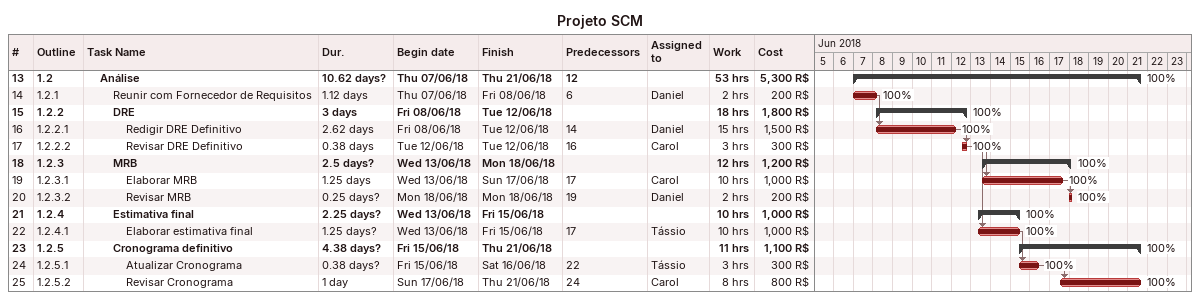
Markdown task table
Projeto SCM

| ID | WBS | Task | Duration | Start | Finish | Predecessors | Resources | % complete | Work (h) | Cost (R$) |
|---|---|---|---|---|---|---|---|---|---|---|
| 13 | 1.2 | **Análise** | 10.62d? | 2018-06-07 | 2018-06-21 | 12 |  | 100 | 53 | 5300 |
| 14 | 1.2.1 | Reunir com Fornecedor de Requisitos | 1.12d | 2018-06-07 | 2018-06-08 | 6 | Daniel | 100 | 2 | 200 |
| 15 | 1.2.2 | **DRE** | 3d | 2018-06-08 | 2018-06-12 |  |  | 100 | 18 | 1800 |
| 16 | 1.2.2.1 | Redigir DRE Definitivo | 2.62d | 2018-06-08 | 2018-06-12 | 14 | Daniel | 100 | 15 | 1500 |
| 17 | 1.2.2.2 | Revisar DRE Definitivo | 0.38d | 2018-06-12 | 2018-06-12 | 16 | Carol | 100 | 3 | 300 |
| 18 | 1.2.3 | **MRB** | 2.5d? | 2018-06-13 | 2018-06-18 |  |  | 100 | 12 | 1200 |
| 19 | 1.2.3.1 | Elaborar MRB | 1.25d | 2018-06-13 | 2018-06-17 | 17 | Carol | 100 | 10 | 1000 |
| 20 | 1.2.3.2 | Revisar MRB | 0.25d? | 2018-06-18 | 2018-06-18 | 19 | Daniel | 100 | 2 | 200 |
| 21 | 1.2.4 | **Estimativa final** | 2.25d? | 2018-06-13 | 2018-06-15 |  |  | 100 | 10 | 1000 |
| 22 | 1.2.4.1 | Elaborar estimativa final | 1.25d? | 2018-06-13 | 2018-06-15 | 17 | Tássio | 100 | 10 | 1000 |
| 23 | 1.2.5 | **Cronograma definitivo** | 4.38d? | 2018-06-15 | 2018-06-21 |  |  | 100 | 11 | 1100 |
| 24 | 1.2.5.1 | Atualizar Cronograma | 0.38d? | 2018-06-15 | 2018-06-16 | 22 | Tássio | 100 | 3 | 300 |
| 25 | 1.2.5.2 | Revisar Cronograma | 1d | 2018-06-17 | 2018-06-21 | 24 | Carol | 100 | 8 | 800 |
